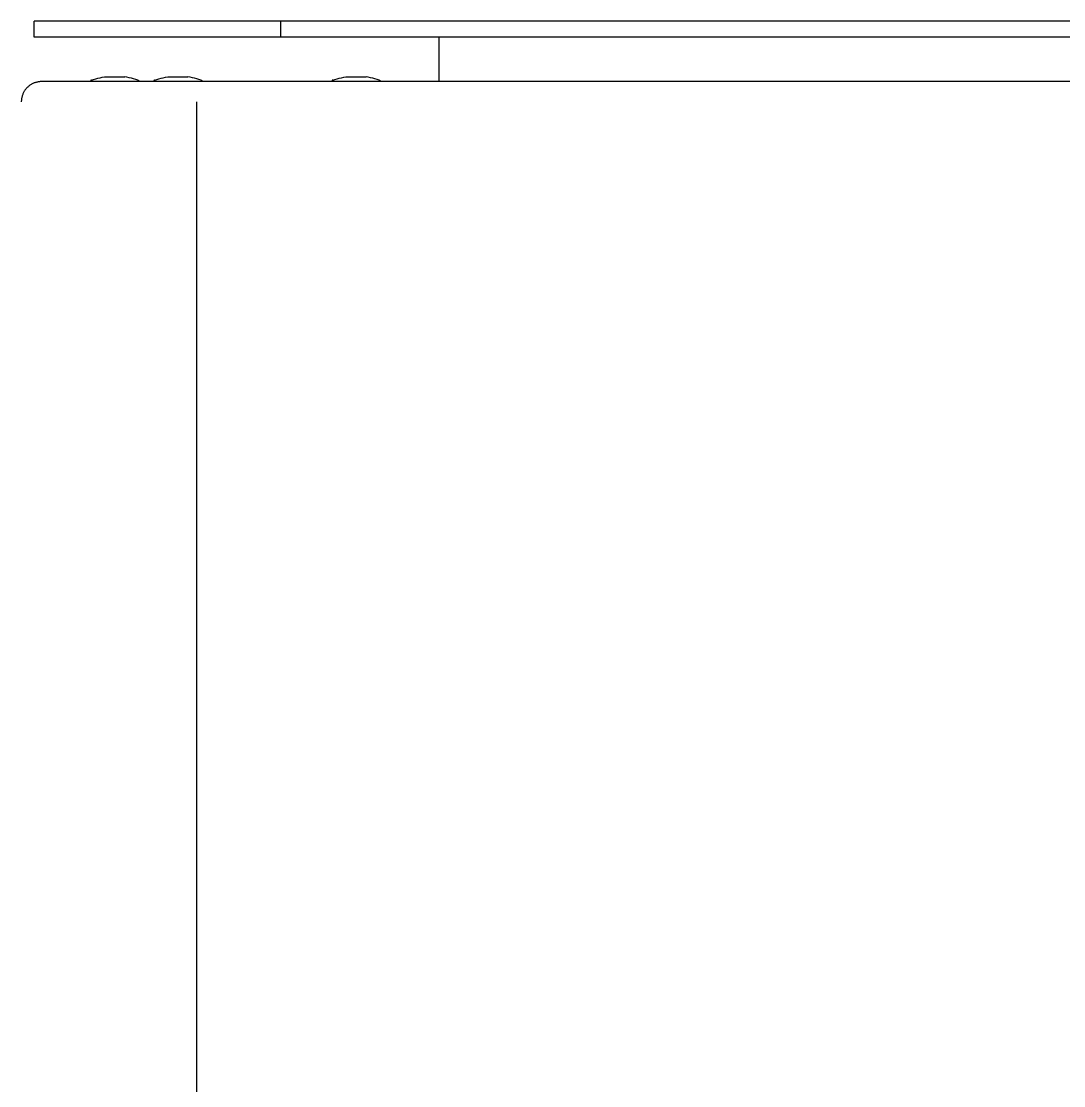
# Model space of a CAD drawing. Header units: millimetres. Extents: x 974 to 5700, y -47 to 3256.
# Drawn here: x 2431.4 to 2626.8, y 2512.1 to 2711.7 of the extents above; entities that cross this region are included whole.
import ezdxf

# ---------------------------------------------------------------- set-up
doc = ezdxf.new("R2010")
doc.units = ezdxf.units.MM
doc.header["$MEASUREMENT"] = 0
doc.layers.add('Domyslna', color=7, linetype='Continuous', true_color=0x000000)
doc.layers.add('Utwórz2D linie widoczne', color=7, linetype='Continuous', true_color=0x000000)

msp = doc.modelspace()

# ---------------------------------------------------------------- linework, layer by layer
at = {"layer": 'Domyslna'}
msp.add_line((2464.2, 2696.58), (2464.2, 1930.38), dxfattribs=at)
at = {"layer": 'Utwórz2D linie widoczne'}
for p, q in [((2480.06, 2711.69), (2433.82, 2711.69)), ((2433.82, 2708.69), (2433.82, 2711.69)), ((2480.06, 2708.69), (2480.06, 2711.69)), ((2773.58, 2711.69), (2480.06, 2711.69)), ((2480.06, 2708.69), (2433.82, 2708.69)), ((2773.58, 2708.69), (2480.06, 2708.69)), ((2509.71, 2704.29), (2509.71, 2708.69)), ((2509.71, 2700.38), (2509.71, 2704.29)), ((2433.2, 2699.83), (2433.09, 2699.76)), ((2433.31, 2699.89), (2433.2, 2699.83)), ((2433.43, 2699.96), (2433.31, 2699.89)), ((2433.54, 2700.01), (2433.43, 2699.96)), ((2433.66, 2700.07), (2433.54, 2700.01)), ((2433.78, 2700.12), (2433.66, 2700.07)), ((2433.9, 2700.16), (2433.78, 2700.12)), ((2434.03, 2700.2), (2433.9, 2700.16)), ((2434.15, 2700.24), (2434.03, 2700.2)), ((2434.28, 2700.27), (2434.15, 2700.24)), ((2434.4, 2700.3), (2434.28, 2700.27)), ((2434.53, 2700.33), (2434.4, 2700.3)), ((2434.66, 2700.35), (2434.53, 2700.33)), ((2434.79, 2700.36), (2434.66, 2700.35)), ((2434.92, 2700.37), (2434.79, 2700.36)), ((2435.05, 2700.38), (2434.92, 2700.37)), ((2435.18, 2700.38), (2435.05, 2700.38)), ((2435.18, 2700.37), (2435.18, 2700.38)), ((2435.44, 2700.38), (2435.18, 2700.38)), ((2466.62, 2700.38), (2435.44, 2700.38)), ((2444.39, 2700.54), (2444.38, 2700.54)), ((2444.38, 2700.54), (2444.38, 2700.53)), ((2444.38, 2700.53), (2444.38, 2700.52)), ((2444.38, 2700.52), (2444.38, 2700.52)), ((2444.38, 2700.52), (2444.38, 2700.51)), ((2444.38, 2700.51), (2444.38, 2700.5)), ((2444.38, 2700.5), (2444.38, 2700.5)), ((2444.38, 2700.5), (2444.38, 2700.49)), ((2444.38, 2700.49), (2444.38, 2700.48)), ((2444.38, 2700.48), (2444.38, 2700.38)), ((2444.4, 2700.57), (2444.39, 2700.56)), ((2444.39, 2700.56), (2444.39, 2700.56)), ((2444.39, 2700.56), (2444.39, 2700.55)), ((2444.39, 2700.55), (2444.39, 2700.54)), ((2444.41, 2700.59), (2444.4, 2700.58)), ((2444.4, 2700.58), (2444.4, 2700.58)), ((2444.4, 2700.58), (2444.4, 2700.57)), ((2444.42, 2700.6), (2444.41, 2700.6)), ((2444.41, 2700.6), (2444.41, 2700.59)), ((2444.41, 2700.59), (2444.41, 2700.59)), ((2444.43, 2700.62), (2444.42, 2700.61)), ((2444.42, 2700.61), (2444.42, 2700.6)), ((2444.44, 2700.63), (2444.43, 2700.62)), ((2444.43, 2700.62), (2444.43, 2700.62)), ((2444.45, 2700.63), (2444.44, 2700.63)), ((2444.44, 2700.63), (2444.44, 2700.63)), ((2444.46, 2700.64), (2444.45, 2700.64)), ((2444.45, 2700.64), (2444.45, 2700.63)), ((2444.47, 2700.65), (2444.46, 2700.65)), ((2444.46, 2700.65), (2444.46, 2700.64)), ((2444.48, 2700.65), (2444.47, 2700.65)), ((2444.49, 2700.66), (2444.48, 2700.66)), ((2444.48, 2700.66), (2444.48, 2700.65)), ((2444.5, 2700.67), (2444.49, 2700.66)), ((2444.49, 2700.66), (2444.49, 2700.66)), ((2444.51, 2700.67), (2444.5, 2700.67)), ((2444.51, 2700.67), (2444.92, 2700.8)), ((2444.51, 2700.67), (2444.51, 2700.67)), ((2444.92, 2700.8), (2445.33, 2700.92)), ((2445.33, 2700.92), (2445.74, 2701.02)), ((2445.74, 2701.02), (2446.15, 2701.11)), ((2446.15, 2701.11), (2446.57, 2701.19)), ((2446.57, 2701.19), (2446.99, 2701.25)), ((2447, 2701.25), (2448.88, 2701.25)), ((2448.88, 2701.25), (2450.76, 2701.25)), ((2451.18, 2701.19), (2450.76, 2701.25)), ((2451.6, 2701.11), (2451.18, 2701.19)), ((2452.02, 2701.02), (2451.6, 2701.11)), ((2452.43, 2700.92), (2452.02, 2701.02)), ((2452.84, 2700.8), (2452.43, 2700.92)), ((2453.24, 2700.67), (2452.84, 2700.8)), ((2453.24, 2700.67), (2453.25, 2700.67)), ((2453.25, 2700.67), (2453.25, 2700.67)), ((2453.25, 2700.67), (2453.26, 2700.66)), ((2453.26, 2700.66), (2453.27, 2700.66)), ((2453.27, 2700.66), (2453.27, 2700.66)), ((2453.27, 2700.66), (2453.28, 2700.65)), ((2453.28, 2700.65), (2453.28, 2700.65)), ((2453.28, 2700.65), (2453.29, 2700.65)), ((2453.29, 2700.65), (2453.3, 2700.64)), ((2453.3, 2700.64), (2453.3, 2700.64)), ((2453.3, 2700.64), (2453.31, 2700.63)), ((2453.31, 2700.63), (2453.31, 2700.63)), ((2453.31, 2700.63), (2453.32, 2700.63)), ((2453.32, 2700.63), (2453.32, 2700.62)), ((2453.32, 2700.62), (2453.33, 2700.62)), ((2453.33, 2700.62), (2453.33, 2700.61)), ((2453.33, 2700.61), (2453.33, 2700.6)), ((2453.33, 2700.6), (2453.34, 2700.6)), ((2453.34, 2700.6), (2453.34, 2700.59)), ((2453.34, 2700.59), (2453.35, 2700.59)), ((2453.35, 2700.59), (2453.35, 2700.58)), ((2453.35, 2700.58), (2453.35, 2700.58)), ((2453.35, 2700.58), (2453.36, 2700.57)), ((2453.36, 2700.57), (2453.36, 2700.56)), ((2453.36, 2700.56), (2453.36, 2700.56)), ((2453.36, 2700.56), (2453.36, 2700.55)), ((2453.36, 2700.55), (2453.37, 2700.54)), ((2453.37, 2700.54), (2453.37, 2700.54)), ((2453.37, 2700.54), (2453.37, 2700.53)), ((2453.37, 2700.53), (2453.37, 2700.52)), ((2453.37, 2700.52), (2453.37, 2700.52)), ((2453.37, 2700.52), (2453.37, 2700.51)), ((2453.37, 2700.51), (2453.38, 2700.5)), ((2453.38, 2700.5), (2453.38, 2700.5)), ((2453.38, 2700.5), (2453.38, 2700.49)), ((2453.38, 2700.49), (2453.38, 2700.48)), ((2453.38, 2700.48), (2453.38, 2700.38)), ((2456.23, 2700.52), (2456.22, 2700.52)), ((2456.22, 2700.52), (2456.22, 2700.51)), ((2456.22, 2700.51), (2456.22, 2700.5)), ((2456.22, 2700.5), (2456.22, 2700.5)), ((2456.22, 2700.5), (2456.22, 2700.49)), ((2456.22, 2700.49), (2456.22, 2700.48)), ((2456.22, 2700.48), (2456.22, 2700.38)), ((2456.24, 2700.56), (2456.23, 2700.55)), ((2456.23, 2700.55), (2456.23, 2700.54)), ((2456.23, 2700.54), (2456.23, 2700.54)), ((2456.23, 2700.54), (2456.23, 2700.53)), ((2456.23, 2700.53), (2456.23, 2700.52)), ((2456.25, 2700.58), (2456.24, 2700.58)), ((2456.24, 2700.58), (2456.24, 2700.57)), ((2456.24, 2700.57), (2456.24, 2700.56)), ((2456.24, 2700.56), (2456.24, 2700.56)), ((2456.26, 2700.59), (2456.25, 2700.59)), ((2456.25, 2700.59), (2456.25, 2700.58)), ((2456.27, 2700.61), (2456.26, 2700.6)), ((2456.26, 2700.6), (2456.26, 2700.6)), ((2456.26, 2700.6), (2456.26, 2700.59)), ((2456.28, 2700.62), (2456.27, 2700.62)), ((2456.27, 2700.62), (2456.27, 2700.61)), ((2456.29, 2700.63), (2456.28, 2700.63)), ((2456.28, 2700.63), (2456.28, 2700.62)), ((2456.3, 2700.64), (2456.29, 2700.63)), ((2456.29, 2700.63), (2456.29, 2700.63)), ((2456.31, 2700.65), (2456.3, 2700.64)), ((2456.3, 2700.64), (2456.3, 2700.64)), ((2456.32, 2700.65), (2456.31, 2700.65)), ((2456.31, 2700.65), (2456.31, 2700.65)), ((2456.33, 2700.66), (2456.32, 2700.65)), ((2456.34, 2700.66), (2456.33, 2700.66)), ((2456.33, 2700.66), (2456.33, 2700.66)), ((2456.35, 2700.67), (2456.34, 2700.66)), ((2456.36, 2700.67), (2456.35, 2700.67)), ((2456.35, 2700.67), (2456.35, 2700.67)), ((2456.36, 2700.67), (2456.76, 2700.8)), ((2456.76, 2700.8), (2457.17, 2700.92)), ((2457.17, 2700.92), (2457.58, 2701.02)), ((2457.58, 2701.02), (2458, 2701.11)), ((2458, 2701.11), (2458.41, 2701.19)), ((2458.41, 2701.19), (2458.83, 2701.25)), ((2458.84, 2701.25), (2460.72, 2701.25)), ((2460.72, 2701.25), (2462.61, 2701.25)), ((2463.03, 2701.19), (2462.61, 2701.25)), ((2463.45, 2701.11), (2463.03, 2701.19)), ((2463.86, 2701.02), (2463.45, 2701.11)), ((2464.27, 2700.92), (2463.86, 2701.02)), ((2464.68, 2700.8), (2464.27, 2700.92)), ((2465.09, 2700.67), (2464.68, 2700.8)), ((2465.09, 2700.67), (2465.09, 2700.67)), ((2465.09, 2700.67), (2465.1, 2700.67)), ((2465.1, 2700.67), (2465.1, 2700.66)), ((2465.1, 2700.66), (2465.11, 2700.66)), ((2465.11, 2700.66), (2465.12, 2700.66)), ((2465.12, 2700.66), (2465.12, 2700.65)), ((2465.12, 2700.65), (2465.13, 2700.65)), ((2465.13, 2700.65), (2465.13, 2700.65)), ((2465.13, 2700.65), (2465.14, 2700.64)), ((2465.14, 2700.64), (2465.15, 2700.64)), ((2465.15, 2700.64), (2465.15, 2700.63)), ((2465.15, 2700.63), (2465.16, 2700.63)), ((2465.16, 2700.63), (2465.16, 2700.63)), ((2465.16, 2700.63), (2465.17, 2700.62)), ((2465.17, 2700.62), (2465.17, 2700.62)), ((2465.17, 2700.62), (2465.18, 2700.61)), ((2465.18, 2700.61), (2465.18, 2700.6)), ((2465.18, 2700.6), (2465.18, 2700.6)), ((2465.18, 2700.6), (2465.19, 2700.59)), ((2465.19, 2700.59), (2465.19, 2700.59)), ((2465.19, 2700.59), (2465.2, 2700.58)), ((2465.2, 2700.58), (2465.2, 2700.58)), ((2465.2, 2700.58), (2465.2, 2700.57)), ((2465.2, 2700.57), (2465.2, 2700.56)), ((2465.2, 2700.56), (2465.21, 2700.56)), ((2465.21, 2700.56), (2465.21, 2700.55)), ((2465.21, 2700.55), (2465.21, 2700.54)), ((2465.21, 2700.54), (2465.21, 2700.54)), ((2465.21, 2700.54), (2465.22, 2700.53)), ((2465.22, 2700.53), (2465.22, 2700.52)), ((2465.22, 2700.52), (2465.22, 2700.52)), ((2465.22, 2700.52), (2465.22, 2700.51)), ((2465.22, 2700.51), (2465.22, 2700.5)), ((2465.22, 2700.5), (2465.22, 2700.5)), ((2465.22, 2700.5), (2465.22, 2700.49)), ((2465.22, 2700.49), (2465.22, 2700.48)), ((2465.22, 2700.48), (2465.22, 2700.38)), ((2467.27, 2700.38), (2466.62, 2700.38)), ((2786.37, 2700.38), (2467.27, 2700.38)), ((2489.64, 2700.52), (2489.63, 2700.52)), ((2489.63, 2700.52), (2489.63, 2700.51)), ((2489.63, 2700.51), (2489.63, 2700.5)), ((2489.63, 2700.5), (2489.63, 2700.5)), ((2489.63, 2700.5), (2489.63, 2700.49)), ((2489.63, 2700.49), (2489.63, 2700.48)), ((2489.63, 2700.48), (2489.63, 2700.38)), ((2489.65, 2700.56), (2489.64, 2700.55)), ((2489.64, 2700.55), (2489.64, 2700.54)), ((2489.64, 2700.54), (2489.64, 2700.54)), ((2489.64, 2700.54), (2489.64, 2700.53)), ((2489.64, 2700.53), (2489.64, 2700.52)), ((2489.66, 2700.58), (2489.65, 2700.58)), ((2489.65, 2700.58), (2489.65, 2700.57)), ((2489.65, 2700.57), (2489.65, 2700.56)), ((2489.65, 2700.56), (2489.65, 2700.56)), ((2489.67, 2700.59), (2489.66, 2700.59)), ((2489.66, 2700.59), (2489.66, 2700.58)), ((2489.68, 2700.61), (2489.67, 2700.6)), ((2489.67, 2700.6), (2489.67, 2700.6)), ((2489.67, 2700.6), (2489.67, 2700.59)), ((2489.69, 2700.62), (2489.68, 2700.62)), ((2489.68, 2700.62), (2489.68, 2700.61)), ((2489.7, 2700.63), (2489.69, 2700.63)), ((2489.69, 2700.63), (2489.69, 2700.62)), ((2489.71, 2700.64), (2489.7, 2700.63)), ((2489.7, 2700.63), (2489.7, 2700.63)), ((2489.72, 2700.65), (2489.71, 2700.64)), ((2489.71, 2700.64), (2489.71, 2700.64)), ((2489.73, 2700.65), (2489.72, 2700.65)), ((2489.72, 2700.65), (2489.72, 2700.65)), ((2489.74, 2700.66), (2489.73, 2700.65)), ((2489.75, 2700.66), (2489.74, 2700.66)), ((2489.74, 2700.66), (2489.74, 2700.66)), ((2489.76, 2700.67), (2489.75, 2700.66)), ((2489.77, 2700.67), (2489.76, 2700.67)), ((2489.76, 2700.67), (2489.76, 2700.67)), ((2489.77, 2700.67), (2490.17, 2700.8)), ((2490.17, 2700.8), (2490.58, 2700.92)), ((2490.58, 2700.92), (2490.99, 2701.02)), ((2490.99, 2701.02), (2491.41, 2701.11)), ((2491.41, 2701.11), (2491.82, 2701.19)), ((2491.82, 2701.19), (2492.24, 2701.25)), ((2492.25, 2701.25), (2494.13, 2701.25)), ((2494.13, 2701.25), (2496.02, 2701.25)), ((2496.44, 2701.19), (2496.02, 2701.25)), ((2496.86, 2701.11), (2496.44, 2701.19)), ((2497.27, 2701.02), (2496.86, 2701.11)), ((2497.68, 2700.92), (2497.27, 2701.02)), ((2498.09, 2700.8), (2497.68, 2700.92)), ((2498.5, 2700.67), (2498.09, 2700.8)), ((2498.5, 2700.67), (2498.5, 2700.67)), ((2498.5, 2700.67), (2498.51, 2700.67)), ((2498.51, 2700.67), (2498.51, 2700.66)), ((2498.51, 2700.66), (2498.52, 2700.66)), ((2498.52, 2700.66), (2498.53, 2700.66)), ((2498.53, 2700.66), (2498.53, 2700.65)), ((2498.53, 2700.65), (2498.54, 2700.65)), ((2498.54, 2700.65), (2498.54, 2700.65)), ((2498.54, 2700.65), (2498.55, 2700.64)), ((2498.55, 2700.64), (2498.56, 2700.64)), ((2498.56, 2700.64), (2498.56, 2700.63)), ((2498.56, 2700.63), (2498.57, 2700.63)), ((2498.57, 2700.63), (2498.57, 2700.63)), ((2498.57, 2700.63), (2498.58, 2700.62)), ((2498.58, 2700.62), (2498.58, 2700.62)), ((2498.58, 2700.62), (2498.59, 2700.61)), ((2498.59, 2700.61), (2498.59, 2700.6)), ((2498.59, 2700.6), (2498.59, 2700.6)), ((2498.59, 2700.6), (2498.6, 2700.59)), ((2498.6, 2700.59), (2498.6, 2700.59)), ((2498.6, 2700.59), (2498.61, 2700.58)), ((2498.61, 2700.58), (2498.61, 2700.58)), ((2498.61, 2700.58), (2498.61, 2700.57)), ((2498.61, 2700.57), (2498.61, 2700.56)), ((2498.61, 2700.56), (2498.62, 2700.56)), ((2498.62, 2700.56), (2498.62, 2700.55)), ((2498.62, 2700.55), (2498.62, 2700.54)), ((2498.62, 2700.54), (2498.62, 2700.54)), ((2498.62, 2700.54), (2498.63, 2700.53)), ((2498.63, 2700.53), (2498.63, 2700.52)), ((2498.63, 2700.52), (2498.63, 2700.52)), ((2498.63, 2700.52), (2498.63, 2700.51)), ((2498.63, 2700.51), (2498.63, 2700.5)), ((2498.63, 2700.5), (2498.63, 2700.5)), ((2498.63, 2700.5), (2498.63, 2700.49)), ((2498.63, 2700.49), (2498.63, 2700.48)), ((2498.63, 2700.48), (2498.63, 2700.38)), ((2431.6, 2697.85), (2431.55, 2697.73)), ((2431.64, 2697.98), (2431.6, 2697.85)), ((2431.69, 2698.1), (2431.64, 2697.98)), ((2431.75, 2698.21), (2431.69, 2698.1)), ((2431.8, 2698.33), (2431.75, 2698.21)), ((2431.86, 2698.44), (2431.8, 2698.33)), ((2431.93, 2698.56), (2431.86, 2698.44)), ((2432, 2698.67), (2431.93, 2698.56)), ((2432.07, 2698.77), (2432, 2698.67)), ((2432.15, 2698.88), (2432.07, 2698.77)), ((2432.23, 2698.98), (2432.15, 2698.88)), ((2432.31, 2699.08), (2432.23, 2698.98)), ((2432.4, 2699.18), (2432.31, 2699.08)), ((2432.49, 2699.27), (2432.4, 2699.18)), ((2432.58, 2699.36), (2432.49, 2699.27)), ((2432.68, 2699.45), (2432.58, 2699.36)), ((2432.78, 2699.53), (2432.68, 2699.45)), ((2432.88, 2699.61), (2432.78, 2699.53)), ((2432.99, 2699.69), (2432.88, 2699.61)), ((2433.09, 2699.76), (2432.99, 2699.69)), ((2431.39, 2696.84), (2431.38, 2696.71)), ((2431.38, 2696.71), (2431.38, 2696.58)), ((2431.4, 2696.97), (2431.39, 2696.84)), ((2431.41, 2697.1), (2431.4, 2696.97)), ((2431.43, 2697.23), (2431.41, 2697.1)), ((2431.46, 2697.36), (2431.43, 2697.23)), ((2431.48, 2697.48), (2431.46, 2697.36)), ((2431.52, 2697.61), (2431.48, 2697.48)), ((2431.55, 2697.73), (2431.52, 2697.61))]:
    msp.add_line(p, q, dxfattribs=at)

doc.saveas('drawing.dxf')
